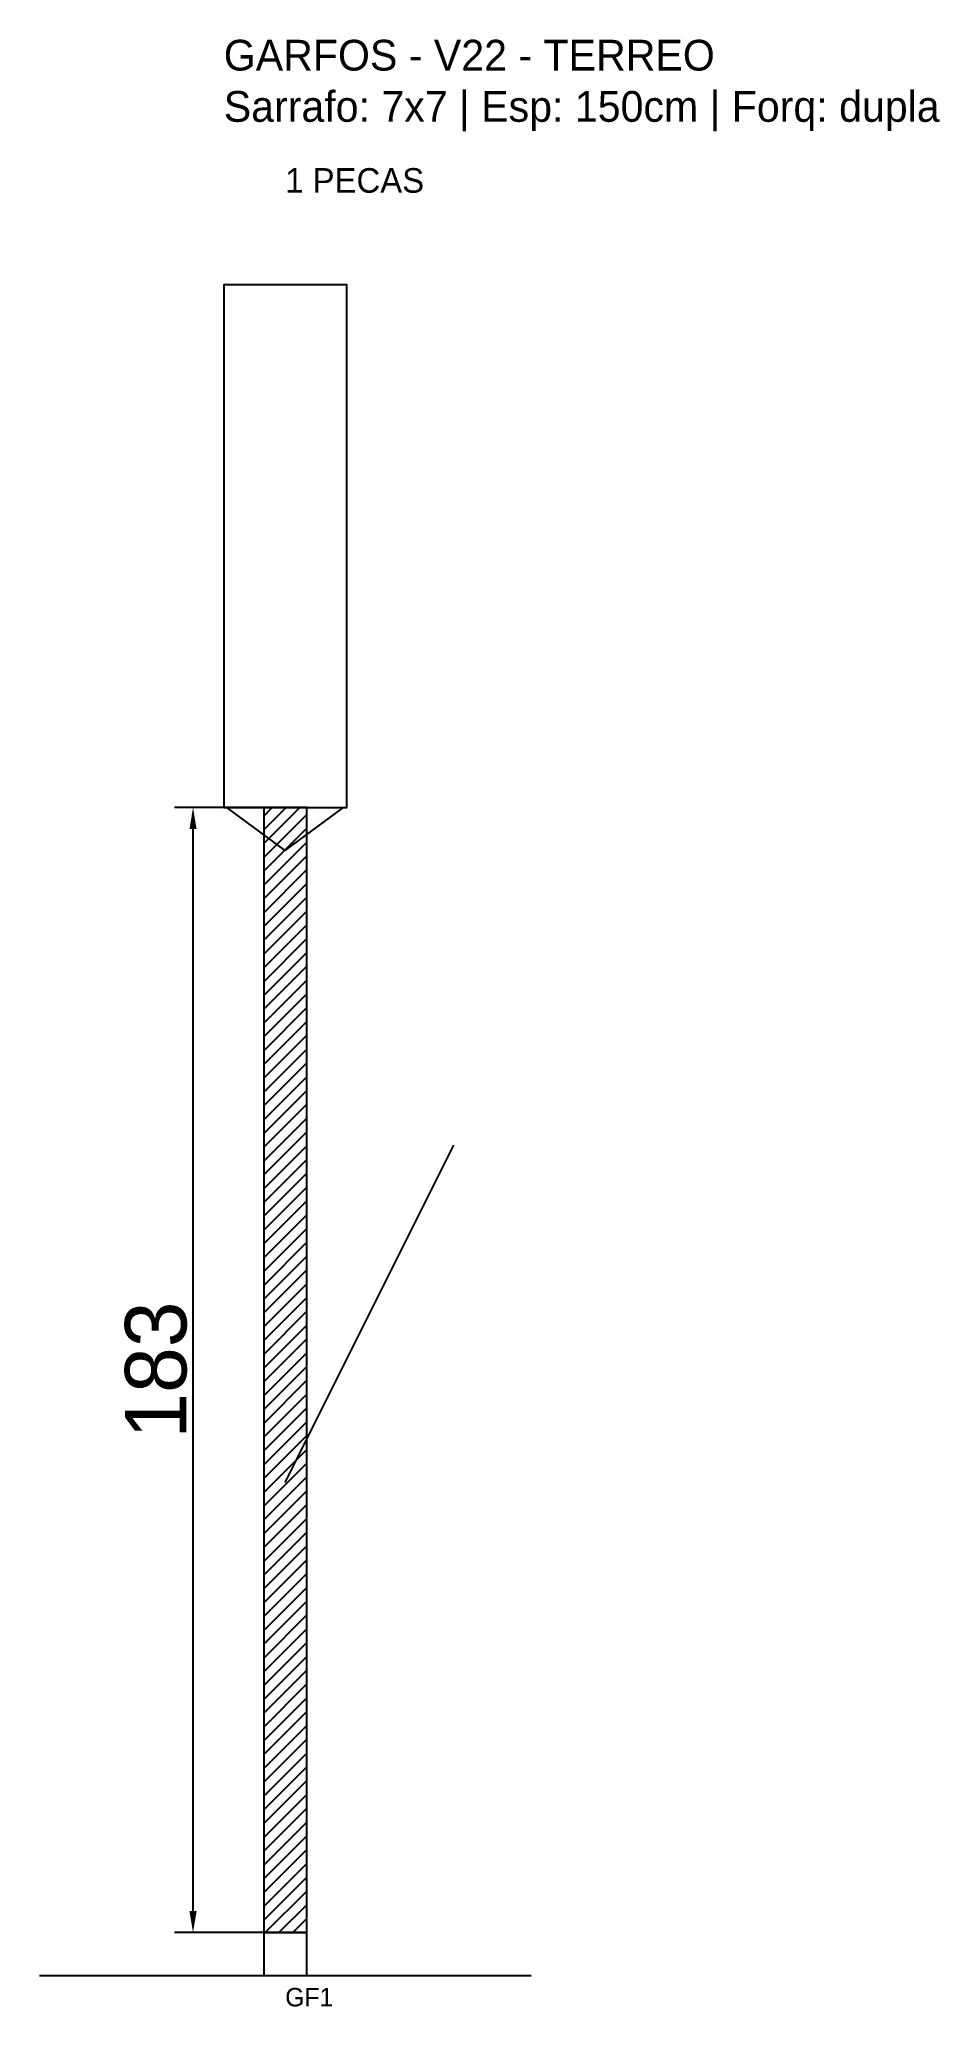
# Model space of a CAD drawing. Header units: metres. Extents: x -30 to 116, y -12 to 308.
import ezdxf

# ---------------------------------------------------------------- set-up
doc = ezdxf.new("R2010")
doc.units = ezdxf.units.M
for name, color, linetype in [('BARRA_ANCORAGEM', 1, 'Continuous'), ('COTA', 241, 'Continuous'), ('GARFOS OK', 3, 'Continuous'), ('NOME DA VIGA', 6, 'Continuous'), ('SARR_7x7', 40, 'Continuous'), ('VIGAS', 3, 'Continuous')]:
    doc.layers.add(name, color=color, linetype=linetype)
doc.dimstyles.new('EZ DXF', dxfattribs={"dimtxt": 10, "dimasz": 3.5, "dimexe": 3, "dimexo": 1.5, "dimgap": 1, "dimtad": 1, "dimdec": 1, "dimdsep": 46, "dimcen": 2.5, "dimazin": 3, "dimtfac": 1, "dimtmove": 0, "dimatfit": 3})

msp = doc.modelspace()

# ---------------------------------------------------------------- hatches: boundary and pattern name
at = {"layer": 'COTA'}
h = msp.add_hatch(dxfattribs=at)
h.set_pattern_fill('ANSI31', scale=0.5)
h.paths.add_polyline_path([(6.5, 0), (13.5, 0), (13.5, 183), (6.5, 183)])

# ---------------------------------------------------------------- linework, layer by layer
at = {"layer": 'BARRA_ANCORAGEM'}
msp.add_line((10, 73.2), (37.45, 128.1), dxfattribs=at)
at = {"layer": 'GARFOS OK'}
for p, q in [((10, 176), (0.5, 183)), ((0.5, 183), (19.5, 183)), ((10, 176), (19.5, 183))]:
    msp.add_line(p, q, dxfattribs=at)
at = {"layer": 'GARFOS OK', "linetype": 'CONTINUOUS'}
msp.add_line((-30, -7), (50, -7), dxfattribs=at)
at = {"layer": 'GARFOS OK'}
msp.add_lwpolyline([(6.5, 0), (13.5, 0), (13.5, 183), (6.5, 183), (6.5, 0)], dxfattribs=at)
at = {"layer": 'SARR_7x7'}
msp.add_lwpolyline([(6.5, -7), (13.5, -7), (13.5, 0), (6.5, 0), (6.5, -7)], dxfattribs=at)
at = {"layer": 'VIGAS'}
msp.add_lwpolyline([(0, 183), (20, 183), (20, 268), (0, 268), (0, 183)], dxfattribs=at)

# ---------------------------------------------------------------- texts
at = {"layer": 'NOME DA VIGA'}
for s, height, p in [('1 PECAS', 4, (10, 283)), ('GF1', 3, (10, -12))]:
    msp.add_text(s, height=height, dxfattribs=at).set_placement(p)
at = {"layer": 'NOME DA VIGA', "insert": (0, 293), "char_height": 5, "attachment_point": 7}
msp.add_mtext('GARFOS - V22 - TERREO\\PSarrafo: 7x7 | Esp: 150cm | Forq: dupla', dxfattribs=at)

# ---------------------------------------------------------------- dimensions: what is measured, and where the dimension line sits
at = {"layer": 'COTA'}
msp.add_linear_dim(base=(-5, 0), p1=(10, 0), p2=(10, 183), angle=90, dimstyle='EZ DXF', dxfattribs=at).render()

doc.saveas('drawing.dxf')
